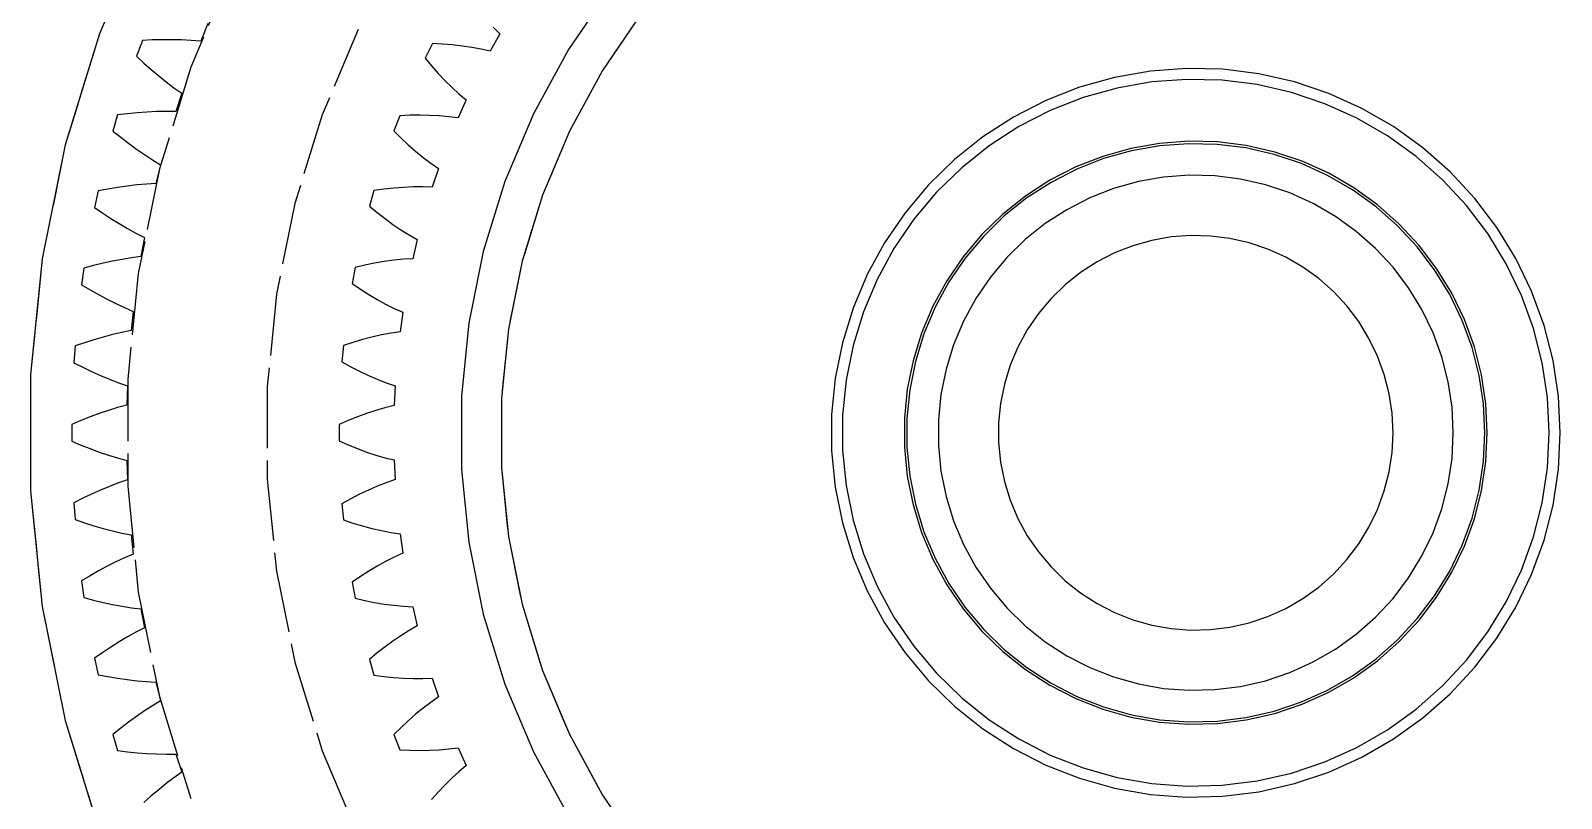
# Model space of a CAD drawing. Header units: millimetres. Extents: x -32 to 143, y -20 to 136.
# Drawn here: x -23.97 to 7.52, y 102.97 to 118.77 of the extents above; entities that cross this region are included whole.
import ezdxf

# ---------------------------------------------------------------- set-up
doc = ezdxf.new("R2010")
doc.units = ezdxf.units.MM
doc.linetypes.add('DASHED', pattern=[1.524, 1.27, -0.254])
doc.layers.add('HIDDEN', color=8, linetype='DASHED')
doc.layers.add('VISIBLE', color=7, linetype='CONTINUOUS')

msp = doc.modelspace()

# ---------------------------------------------------------------- linework, layer by layer
at = {"layer": 'HIDDEN'}
for points in [[(8.76818, 132.83351), (6.50017, 133.59552), (4.16756, 134.12793), (1.79352, 134.42543), (-0.59834, 134.48508), (-2.98425, 134.30628), (-5.3405, 133.89081), (-7.64368, 133.2428), (-9.87089, 132.36868), (-12, 131.27715), (-14.00985, 129.97905), (-15.88046, 128.48729), (-17.59324, 126.81669), (-19.13118, 124.98385), (-20.47898, 123.00699), (-21.62325, 120.90575), (-22.55262, 118.70102), (-23.25785, 116.41472), (-23.73194, 114.06955), (-23.97017, 111.68884), (-23.97017, 109.29624), (-23.73194, 106.91553), (-23.25785, 104.57036), (-22.55262, 102.28406)], [(8.76818, 132.83351), (6.50017, 133.59552), (4.16756, 134.12793), (1.79352, 134.42543), (-0.59834, 134.48508), (-2.98425, 134.30628), (-5.3405, 133.89081), (-7.64368, 133.2428), (-9.87089, 132.36868), (-12, 131.27715), (-14.00985, 129.97905), (-15.88046, 128.48729), (-17.59324, 126.81669), (-19.13118, 124.98385), (-20.47898, 123.00699), (-21.62325, 120.90575), (-22.55262, 118.70102), (-23.25785, 116.41472), (-23.73194, 114.06955), (-23.97017, 111.68884), (-23.97017, 109.29624), (-23.73194, 106.91553), (-23.25785, 104.57036), (-22.55262, 102.28406)], [(8.76818, 132.83351), (6.50017, 133.59552), (4.16756, 134.12793), (1.79352, 134.42543), (-0.59834, 134.48508), (-2.98425, 134.30628), (-5.3405, 133.89081), (-7.64368, 133.2428), (-9.87089, 132.36868), (-12, 131.27715), (-14.00985, 129.97905), (-15.88046, 128.48729), (-17.59324, 126.81669), (-19.13118, 124.98385), (-20.47898, 123.00699), (-21.62325, 120.90575), (-22.55262, 118.70102), (-23.25785, 116.41472), (-23.73194, 114.06955), (-23.97017, 111.68884), (-23.97017, 109.29624), (-23.73194, 106.91553), (-23.25785, 104.57036), (-22.55262, 102.28406)], [(8.0375, 130.97176), (5.95849, 131.67027), (3.82026, 132.15831), (1.64406, 132.43102), (-0.54848, 132.4857), (-2.73556, 132.3218), (-4.89546, 131.94095), (-7.00671, 131.34694), (-9.04832, 130.54567), (-11, 129.5451), (-12.84236, 128.35518), (-14.55709, 126.98773), (-16.12714, 125.45634), (-17.53692, 123.77624), (-18.7724, 121.96411), (-19.82132, 120.03798), (-20.67324, 118.01698), (-21.3197, 115.9212), (-21.75428, 113.77147), (-21.97265, 111.58915), (-21.97265, 109.39593), (-21.75428, 107.21361), (-21.3197, 105.06388), (-20.67324, 102.9681)], [(8.0375, 130.97176), (5.95849, 131.67027), (3.82026, 132.15831), (1.64406, 132.43102), (-0.54848, 132.4857), (-2.73556, 132.3218), (-4.89546, 131.94095), (-7.00671, 131.34694), (-9.04832, 130.54567), (-11, 129.5451), (-12.84236, 128.35518), (-14.55709, 126.98773), (-16.12714, 125.45634), (-17.53692, 123.77624), (-18.7724, 121.96411), (-19.82132, 120.03798), (-20.67324, 118.01698), (-21.3197, 115.9212), (-21.75428, 113.77147), (-21.97265, 111.58915), (-21.97265, 109.39593), (-21.75428, 107.21361), (-21.3197, 105.06388), (-20.67324, 102.9681)], [(-11.39899, 119.12694), (-12.20206, 117.94906), (-12.88385, 116.69708), (-13.4376, 115.38343), (-13.85781, 114.02117), (-14.14028, 112.62384), (-14.28222, 111.20534), (-14.28222, 109.77974), (-14.14028, 108.36124), (-13.85781, 106.96391), (-13.4376, 105.60165), (-12.88385, 104.288), (-12.20206, 103.03602), (-11.39899, 101.85814)], [(-20.3231, 118.91701), (-20.47134, 118.5501)], [(-20.3231, 118.91701), (-20.47134, 118.5501)], [(-17.23103, 118.79057), (-17.97162, 117.03368), (-18.5336, 115.21178), (-18.91139, 113.34297), (-19.10123, 111.44584), (-19.10123, 109.53924), (-18.91139, 107.64211), (-18.5336, 105.77331), (-17.97162, 103.95141), (-17.23103, 102.19451)], [(-17.23103, 118.79057), (-17.97162, 117.03368), (-18.5336, 115.21178), (-18.91139, 113.34297), (-19.10123, 111.44584), (-19.10123, 109.53924), (-18.91139, 107.64211), (-18.5336, 105.77331), (-17.97162, 103.95141), (-17.23103, 102.19451)], [(-14.45149, 118.83682), (-14.31522, 118.69769)], [(-14.45149, 118.83682), (-14.31522, 118.69769)], [(-21.67059, 118.56416), (-21.78897, 118.23891)], [(-21.67059, 118.56416), (-21.78897, 118.23891)], [(-21.4666, 118.57424), (-21.67059, 118.56416)], [(-21.4666, 118.57424), (-21.67059, 118.56416)], [(-21.2641, 118.57961), (-21.4666, 118.57424)], [(-21.2641, 118.57961), (-21.4666, 118.57424)], [(-21.06318, 118.5801), (-21.2641, 118.57961)], [(-21.06318, 118.5801), (-21.2641, 118.57961)], [(-20.86399, 118.57553), (-21.06318, 118.5801)], [(-20.86399, 118.57553), (-21.06318, 118.5801)], [(-20.66665, 118.56564), (-20.86399, 118.57553)], [(-20.66665, 118.56564), (-20.86399, 118.57553)], [(-20.47134, 118.5501), (-20.66665, 118.56564)], [(-20.47134, 118.5501), (-20.66665, 118.56564)], [(-15.70166, 118.4987), (-15.85142, 118.19794)], [(-15.70166, 118.4987), (-15.85142, 118.19794)], [(-15.49615, 118.48853), (-15.70166, 118.4987)], [(-15.49615, 118.48853), (-15.70166, 118.4987)], [(-15.29322, 118.47252), (-15.49615, 118.48853)], [(-15.29322, 118.47252), (-15.49615, 118.48853)], [(-15.09307, 118.45044), (-15.29322, 118.47252)], [(-15.09307, 118.45044), (-15.29322, 118.47252)], [(-14.89596, 118.42198), (-15.09307, 118.45044)], [(-14.89596, 118.42198), (-15.09307, 118.45044)], [(-14.70218, 118.38675), (-14.89596, 118.42198)], [(-14.70218, 118.38675), (-14.89596, 118.42198)], [(-14.31522, 118.69769), (-14.51215, 118.34413)], [(-14.31522, 118.69769), (-14.51215, 118.34413)], [(-21.78897, 118.23891), (-21.63919, 118.10007)], [(-21.78897, 118.23891), (-21.63919, 118.10007)], [(-15.85142, 118.19794), (-15.71945, 118.04007)], [(-15.85142, 118.19794), (-15.71945, 118.04007)], [(-14.51215, 118.34413), (-14.70218, 118.38675)], [(-14.51215, 118.34413), (-14.70218, 118.38675)], [(-21.63919, 118.10007), (-21.48751, 117.96579)], [(-21.63919, 118.10007), (-21.48751, 117.96579)], [(-21.48751, 117.96579), (-21.33392, 117.83626)], [(-21.48751, 117.96579), (-21.33392, 117.83626)], [(-21.33392, 117.83626), (-21.17839, 117.71172)], [(-21.33392, 117.83626), (-21.17839, 117.71172)], [(-15.71945, 118.04007), (-15.58438, 117.88778)], [(-15.71945, 118.04007), (-15.58438, 117.88778)], [(-15.58438, 117.88778), (-15.44615, 117.74137)], [(-15.58438, 117.88778), (-15.44615, 117.74137)], [(7.5, 110.49254), (7.46273, 111.2393), (7.35129, 111.97864), (7.1668, 112.7032), (6.91107, 113.4058), (6.58666, 114.07945), (6.19679, 114.71744), (5.74533, 115.31345), (5.23678, 115.86154), (4.67617, 116.35628), (4.0691, 116.79273), (3.42158, 117.16658), (2.74006, 117.47409), (2.0313, 117.71222), (1.30236, 117.8786), (0.56048, 117.97157), (-0.18698, 117.99021), (-0.93258, 117.93433), (-1.66891, 117.8045), (-2.38865, 117.602), (-3.08465, 117.32883), (-3.75, 116.98773), (-4.37808, 116.58208), (-4.96264, 116.1159), (-5.49789, 115.59384), (-5.97849, 115.02107), (-6.39968, 114.4033), (-6.75727, 113.74667), (-7.04769, 113.05769), (-7.26808, 112.34322), (-7.41623, 111.61036), (-7.49068, 110.86638), (-7.49068, 110.1187), (-7.41623, 109.37472), (-7.26808, 108.64186), (-7.04769, 107.92739), (-6.75727, 107.23841), (-6.39968, 106.58178), (-5.97849, 105.96401), (-5.49789, 105.39124), (-4.96264, 104.86918), (-4.37808, 104.40301), (-3.75, 103.99735), (-3.08465, 103.65625), (-2.38865, 103.38309), (-1.66891, 103.18058), (-0.93258, 103.05075), (-0.18698, 102.99487), (0.56048, 103.01351), (1.30236, 103.10648), (2.0313, 103.27286), (2.74006, 103.51099), (3.42158, 103.8185), (4.0691, 104.19235), (4.67617, 104.6288), (5.23678, 105.12354), (5.74533, 105.67163), (6.19679, 106.26764), (6.58666, 106.90564), (6.91107, 107.57928), (7.1668, 108.28188), (7.35129, 109.00644), (7.46273, 109.74578), (7.5, 110.49254)], [(7.5, 110.49254), (7.46273, 111.2393), (7.35129, 111.97864), (7.1668, 112.7032), (6.91107, 113.4058), (6.58666, 114.07945), (6.19679, 114.71744), (5.74533, 115.31345), (5.23678, 115.86154), (4.67617, 116.35628), (4.0691, 116.79273), (3.42158, 117.16658), (2.74006, 117.47409), (2.0313, 117.71222), (1.30236, 117.8786), (0.56048, 117.97157), (-0.18698, 117.99021), (-0.93258, 117.93433), (-1.66891, 117.8045), (-2.38865, 117.602), (-3.08465, 117.32883), (-3.75, 116.98773), (-4.37808, 116.58208), (-4.96264, 116.1159), (-5.49789, 115.59384), (-5.97849, 115.02107), (-6.39968, 114.4033), (-6.75727, 113.74667), (-7.04769, 113.05769), (-7.26808, 112.34322), (-7.41623, 111.61036), (-7.49068, 110.86638), (-7.49068, 110.1187), (-7.41623, 109.37472), (-7.26808, 108.64186), (-7.04769, 107.92739), (-6.75727, 107.23841), (-6.39968, 106.58178), (-5.97849, 105.96401), (-5.49789, 105.39124), (-4.96264, 104.86918), (-4.37808, 104.40301), (-3.75, 103.99735), (-3.08465, 103.65625), (-2.38865, 103.38309), (-1.66891, 103.18058), (-0.93258, 103.05075), (-0.18698, 102.99487), (0.56048, 103.01351), (1.30236, 103.10648), (2.0313, 103.27286), (2.74006, 103.51099), (3.42158, 103.8185), (4.0691, 104.19235), (4.67617, 104.6288), (5.23678, 105.12354), (5.74533, 105.67163), (6.19679, 106.26764), (6.58666, 106.90564), (6.91107, 107.57928), (7.1668, 108.28188), (7.35129, 109.00644), (7.46273, 109.74578), (7.5, 110.49254)], [(-21.17839, 117.71172), (-21.02086, 117.59246)], [(-21.17839, 117.71172), (-21.02086, 117.59246)], [(-21.02086, 117.59246), (-20.86125, 117.47882)], [(-21.02086, 117.59246), (-20.86125, 117.47882)], [(-20.86125, 117.47882), (-20.98354, 117.10246)], [(-20.86125, 117.47882), (-20.98354, 117.10246)], [(-15.44615, 117.74137), (-15.30465, 117.60121)], [(-15.44615, 117.74137), (-15.30465, 117.60121)], [(-15.30465, 117.60121), (-15.15976, 117.46781)], [(-15.30465, 117.60121), (-15.15976, 117.46781)], [(-15.01123, 117.34185), (-15.1747, 116.97162)], [(-15.01123, 117.34185), (-15.1747, 116.97162)], [(-15.15976, 117.46781), (-15.01123, 117.34185)], [(-15.15976, 117.46781), (-15.01123, 117.34185)], [(-22.18085, 117.03283), (-22.27626, 116.70012)], [(-22.18085, 117.03283), (-22.27626, 116.70012)], [(-21.97806, 117.05712), (-22.18085, 117.03283)], [(-21.97806, 117.05712), (-22.18085, 117.03283)], [(-21.77642, 117.0766), (-21.97806, 117.05712)], [(-21.77642, 117.0766), (-21.97806, 117.05712)], [(-21.57604, 117.09111), (-21.77642, 117.0766)], [(-21.57604, 117.09111), (-21.77642, 117.0766)], [(-21.377, 117.10044), (-21.57604, 117.09111)], [(-21.377, 117.10044), (-21.57604, 117.09111)], [(-21.17945, 117.10434), (-21.377, 117.10044)], [(-21.17945, 117.10434), (-21.377, 117.10044)], [(-20.98354, 117.10246), (-21.17945, 117.10434)], [(-20.98354, 117.10246), (-21.17945, 117.10434)], [(-16.37339, 117.01578), (-16.49476, 116.70249)], [(-16.37339, 117.01578), (-16.49476, 116.70249)], [(-16.16782, 117.02462), (-16.37339, 117.01578)], [(-16.16782, 117.02462), (-16.37339, 117.01578)], [(-15.96428, 117.0274), (-16.16782, 117.02462)], [(-15.96428, 117.0274), (-16.16782, 117.02462)], [(-15.76295, 117.02388), (-15.96428, 117.0274)], [(-15.76295, 117.02388), (-15.96428, 117.0274)], [(-15.56405, 117.01373), (-15.76295, 117.02388)], [(-15.56405, 117.01373), (-15.76295, 117.02388)], [(-15.36785, 116.99653), (-15.56405, 117.01373)], [(-15.36785, 116.99653), (-15.56405, 117.01373)], [(-15.1747, 116.97162), (-15.36785, 116.99653)], [(-15.1747, 116.97162), (-15.36785, 116.99653)], [(-22.27626, 116.70012), (-22.11715, 116.57206)], [(-22.27626, 116.70012), (-22.11715, 116.57206)], [(-22.11715, 116.57206), (-21.95648, 116.44869)], [(-22.11715, 116.57206), (-21.95648, 116.44869)], [(-16.49476, 116.70249), (-16.3488, 116.55746)], [(-16.49476, 116.70249), (-16.3488, 116.55746)], [(-16.3488, 116.55746), (-16.20025, 116.41829)], [(-16.3488, 116.55746), (-16.20025, 116.41829)], [(-21.95648, 116.44869), (-21.79422, 116.33019)], [(-21.95648, 116.44869), (-21.79422, 116.33019)], [(-21.79422, 116.33019), (-21.63038, 116.21681)], [(-21.79422, 116.33019), (-21.63038, 116.21681)], [(-21.63038, 116.21681), (-21.46491, 116.10882)], [(-21.63038, 116.21681), (-21.46491, 116.10882)], [(-16.20025, 116.41829), (-16.04909, 116.28526)], [(-16.20025, 116.41829), (-16.04909, 116.28526)], [(-16.04909, 116.28526), (-15.89527, 116.15876)], [(-16.04909, 116.28526), (-15.89527, 116.15876)], [(6, 110.49254), (5.97018, 111.08995), (5.88103, 111.68142), (5.73344, 112.26107), (5.52886, 112.82315), (5.26933, 113.36206), (4.95743, 113.87246), (4.59627, 114.34927), (4.18942, 114.78774), (3.74094, 115.18353), (3.25528, 115.5327), (2.73726, 115.83177), (2.19205, 116.07778), (1.62504, 116.26829), (1.04189, 116.40139), (0.44838, 116.47576), (-0.14958, 116.49068), (-0.74606, 116.44598), (-1.33513, 116.34211), (-1.91092, 116.1801), (-2.46772, 115.96158), (-3, 115.68869), (-3.50246, 115.36417), (-3.97012, 114.99123), (-4.39831, 114.57358), (-4.7828, 114.11537), (-5.11975, 113.62115), (-5.40581, 113.09584), (-5.63816, 112.54466), (-5.81446, 111.97308), (-5.93298, 111.38679), (-5.99254, 110.79162), (-5.99254, 110.19347), (-5.93298, 109.59829), (-5.81446, 109.012), (-5.63816, 108.44042), (-5.40581, 107.88924), (-5.11975, 107.36393), (-4.7828, 106.86971), (-4.39831, 106.4115), (-3.97012, 105.99385), (-3.50246, 105.62091), (-3, 105.29639), (-2.46772, 105.02351), (-1.91092, 104.80498), (-1.33513, 104.64297), (-0.74606, 104.53911), (-0.14958, 104.49441), (0.44838, 104.50932), (1.04189, 104.58369), (1.62504, 104.71679), (2.19205, 104.9073), (2.73726, 105.15331), (3.25528, 105.45238), (3.74094, 105.80155), (4.18942, 106.19734), (4.59627, 106.63581), (4.95743, 107.11262), (5.26933, 107.62302), (5.52886, 108.16193), (5.73344, 108.72401), (5.88103, 109.30366), (5.97018, 109.89513), (6, 110.49254)], [(6, 110.49254), (5.97018, 111.08995), (5.88103, 111.68142), (5.73344, 112.26107), (5.52886, 112.82315), (5.26933, 113.36206), (4.95743, 113.87246), (4.59627, 114.34927), (4.18942, 114.78774), (3.74094, 115.18353), (3.25528, 115.5327), (2.73726, 115.83177), (2.19205, 116.07778), (1.62504, 116.26829), (1.04189, 116.40139), (0.44838, 116.47576), (-0.14958, 116.49068), (-0.74606, 116.44598), (-1.33513, 116.34211), (-1.91092, 116.1801), (-2.46772, 115.96158), (-3, 115.68869), (-3.50246, 115.36417), (-3.97012, 114.99123), (-4.39831, 114.57358), (-4.7828, 114.11537), (-5.11975, 113.62115), (-5.40581, 113.09584), (-5.63816, 112.54466), (-5.81446, 111.97308), (-5.93298, 111.38679), (-5.99254, 110.79162), (-5.99254, 110.19347), (-5.93298, 109.59829), (-5.81446, 109.012), (-5.63816, 108.44042), (-5.40581, 107.88924), (-5.11975, 107.36393), (-4.7828, 106.86971), (-4.39831, 106.4115), (-3.97012, 105.99385), (-3.50246, 105.62091), (-3, 105.29639), (-2.46772, 105.02351), (-1.91092, 104.80498), (-1.33513, 104.64297), (-0.74606, 104.53911), (-0.14958, 104.49441), (0.44838, 104.50932), (1.04189, 104.58369), (1.62504, 104.71679), (2.19205, 104.9073), (2.73726, 105.15331), (3.25528, 105.45238), (3.74094, 105.80155), (4.18942, 106.19734), (4.59627, 106.63581), (4.95743, 107.11262), (5.26933, 107.62302), (5.52886, 108.16193), (5.73344, 108.72401), (5.88103, 109.30366), (5.97018, 109.89513), (6, 110.49254)], [(6, 110.49254), (5.97018, 111.08995), (5.88103, 111.68142), (5.73344, 112.26107), (5.52886, 112.82315), (5.26933, 113.36206), (4.95743, 113.87246), (4.59627, 114.34927), (4.18942, 114.78774), (3.74094, 115.18353), (3.25528, 115.5327), (2.73726, 115.83177), (2.19205, 116.07778), (1.62504, 116.26829), (1.04189, 116.40139), (0.44838, 116.47576), (-0.14958, 116.49068), (-0.74606, 116.44598), (-1.33513, 116.34211), (-1.91092, 116.1801), (-2.46772, 115.96158), (-3, 115.68869), (-3.50246, 115.36417), (-3.97012, 114.99123), (-4.39831, 114.57358), (-4.7828, 114.11537), (-5.11975, 113.62115), (-5.40581, 113.09584), (-5.63816, 112.54466), (-5.81446, 111.97308), (-5.93298, 111.38679), (-5.99254, 110.79162), (-5.99254, 110.19347), (-5.93298, 109.59829), (-5.81446, 109.012), (-5.63816, 108.44042), (-5.40581, 107.88924), (-5.11975, 107.36393), (-4.7828, 106.86971), (-4.39831, 106.4115), (-3.97012, 105.99385), (-3.50246, 105.62091), (-3, 105.29639), (-2.46772, 105.02351), (-1.91092, 104.80498), (-1.33513, 104.64297), (-0.74606, 104.53911), (-0.14958, 104.49441), (0.44838, 104.50932), (1.04189, 104.58369), (1.62504, 104.71679), (2.19205, 104.9073), (2.73726, 105.15331), (3.25528, 105.45238), (3.74094, 105.80155), (4.18942, 106.19734), (4.59627, 106.63581), (4.95743, 107.11262), (5.26933, 107.62302), (5.52886, 108.16193), (5.73344, 108.72401), (5.88103, 109.30366), (5.97018, 109.89513), (6, 110.49254)], [(6, 110.49254), (5.97018, 111.08995), (5.88103, 111.68142), (5.73344, 112.26107), (5.52886, 112.82315), (5.26933, 113.36206), (4.95743, 113.87246), (4.59627, 114.34927), (4.18942, 114.78774), (3.74094, 115.18353), (3.25528, 115.5327), (2.73726, 115.83177), (2.19205, 116.07778), (1.62504, 116.26829), (1.04189, 116.40139), (0.44838, 116.47576), (-0.14958, 116.49068), (-0.74606, 116.44598), (-1.33513, 116.34211), (-1.91092, 116.1801), (-2.46772, 115.96158), (-3, 115.68869), (-3.50246, 115.36417), (-3.97012, 114.99123), (-4.39831, 114.57358), (-4.7828, 114.11537), (-5.11975, 113.62115), (-5.40581, 113.09584), (-5.63816, 112.54466), (-5.81446, 111.97308), (-5.93298, 111.38679), (-5.99254, 110.79162), (-5.99254, 110.19347), (-5.93298, 109.59829), (-5.81446, 109.012), (-5.63816, 108.44042), (-5.40581, 107.88924), (-5.11975, 107.36393), (-4.7828, 106.86971), (-4.39831, 106.4115), (-3.97012, 105.99385), (-3.50246, 105.62091), (-3, 105.29639), (-2.46772, 105.02351), (-1.91092, 104.80498), (-1.33513, 104.64297), (-0.74606, 104.53911), (-0.14958, 104.49441), (0.44838, 104.50932), (1.04189, 104.58369), (1.62504, 104.71679), (2.19205, 104.9073), (2.73726, 105.15331), (3.25528, 105.45238), (3.74094, 105.80155), (4.18942, 106.19734), (4.59627, 106.63581), (4.95743, 107.11262), (5.26933, 107.62302), (5.52886, 108.16193), (5.73344, 108.72401), (5.88103, 109.30366), (5.97018, 109.89513), (6, 110.49254)], [(5.95, 110.49254), (5.92043, 111.08497), (5.83203, 111.67151), (5.68566, 112.24633), (5.48278, 112.80373), (5.22542, 113.33815), (4.91612, 113.84429), (4.55796, 114.31713), (4.15451, 114.75195), (3.70976, 115.14444), (3.22815, 115.49069), (2.71445, 115.78728), (2.17378, 116.03124), (1.6115, 116.22015), (1.03321, 116.35215), (0.44464, 116.4259), (-0.14834, 116.44069), (-0.73985, 116.39636), (-1.324, 116.29336), (-1.895, 116.13271), (-2.44716, 115.916), (-2.975, 115.64539), (-3.47327, 115.32357), (-3.93703, 114.95374), (-4.36166, 114.53957), (-4.74294, 114.08518), (-5.07708, 113.59508), (-5.36076, 113.07415), (-5.59117, 112.52756), (-5.76601, 111.96075), (-5.88354, 111.37934), (-5.9426, 110.78912), (-5.9426, 110.19596), (-5.88354, 109.60574), (-5.76601, 109.02433), (-5.59117, 108.45752), (-5.36076, 107.91093), (-5.07708, 107.39), (-4.74294, 106.8999), (-4.36166, 106.44551), (-3.93703, 106.03134), (-3.47327, 105.66151), (-2.975, 105.33969), (-2.44716, 105.06908), (-1.895, 104.85237), (-1.324, 104.69172), (-0.73985, 104.58872), (-0.14834, 104.54439), (0.44464, 104.55918), (1.03321, 104.63293), (1.6115, 104.76493), (2.17378, 104.95384), (2.71445, 105.1978), (3.22815, 105.49439), (3.70976, 105.84064), (4.15451, 106.23313), (4.55796, 106.66795), (4.91612, 107.14079), (5.22542, 107.64693), (5.48278, 108.18135), (5.68566, 108.73875), (5.83203, 109.31357), (5.92043, 109.90011), (5.95, 110.49254)], [(-21.46491, 116.10882), (-21.29777, 116.00659)], [(-21.46491, 116.10882), (-21.29777, 116.00659)], [(-21.29777, 116.00659), (-21.39351, 115.62262)], [(-21.29777, 116.00659), (-21.39351, 115.62262)], [(-15.89527, 116.15876), (-15.73869, 116.03929)], [(-15.89527, 116.15876), (-15.73869, 116.03929)], [(-15.73869, 116.03929), (-15.57917, 115.92757)], [(-15.73869, 116.03929), (-15.57917, 115.92757)], [(-15.57917, 115.92757), (-15.70778, 115.54384)], [(-15.57917, 115.92757), (-15.70778, 115.54384)], [(-21.78587, 115.59316), (-21.98377, 115.56997)], [(-21.78587, 115.59316), (-21.98377, 115.56997)], [(-21.58908, 115.61083), (-21.78587, 115.59316)], [(-21.58908, 115.61083), (-21.78587, 115.59316)], [(-21.39351, 115.62262), (-21.58908, 115.61083)], [(-21.39351, 115.62262), (-21.58908, 115.61083)], [(5.3, 110.49254), (5.27366, 111.02025), (5.19491, 111.54271), (5.06454, 112.05474), (4.88382, 112.55124), (4.65457, 113.02729), (4.37907, 113.47814), (4.06004, 113.89931), (3.70066, 114.28663), (3.3045, 114.63625), (2.8755, 114.94468), (2.41792, 115.20886), (1.93631, 115.42617), (1.43545, 115.59445), (0.92034, 115.71202), (0.39607, 115.77772), (-0.13213, 115.79089), (-0.65902, 115.75141), (-1.17936, 115.65966), (-1.68798, 115.51656), (-2.17982, 115.32352), (-2.65, 115.08248), (-3.09384, 114.79581), (-3.50693, 114.46638), (-3.88517, 114.09746), (-4.2248, 113.6927), (-4.52244, 113.25615), (-4.77513, 112.79212), (-4.98037, 112.30525), (-5.13611, 111.80035), (-5.2408, 111.28246), (-5.29341, 110.75672), (-5.29341, 110.22836), (-5.2408, 109.70262), (-5.13611, 109.18473), (-4.98037, 108.67983), (-4.77513, 108.19296), (-4.52244, 107.72893), (-4.2248, 107.29238), (-3.88517, 106.88762), (-3.50693, 106.5187), (-3.09384, 106.18927), (-2.65, 105.90261), (-2.17982, 105.66156), (-1.68798, 105.46853), (-1.17936, 105.32542), (-0.65902, 105.23367), (-0.13213, 105.19419), (0.39607, 105.20736), (0.92034, 105.27306), (1.43545, 105.39063), (1.93631, 105.55891), (2.41792, 105.77622), (2.8755, 106.0404), (3.3045, 106.34883), (3.70066, 106.69845), (4.06004, 107.08577), (4.37907, 107.50694), (4.65457, 107.95779), (4.88382, 108.43384), (5.06454, 108.93034), (5.19491, 109.44237), (5.27366, 109.96483), (5.3, 110.49254)], [(5.3, 110.49254), (5.27366, 111.02025), (5.19491, 111.54271), (5.06454, 112.05474), (4.88382, 112.55124), (4.65457, 113.02729), (4.37907, 113.47814), (4.06004, 113.89931), (3.70066, 114.28663), (3.3045, 114.63625), (2.8755, 114.94468), (2.41792, 115.20886), (1.93631, 115.42617), (1.43545, 115.59445), (0.92034, 115.71202), (0.39607, 115.77772), (-0.13213, 115.79089), (-0.65902, 115.75141), (-1.17936, 115.65966), (-1.68798, 115.51656), (-2.17982, 115.32352), (-2.65, 115.08248), (-3.09384, 114.79581), (-3.50693, 114.46638), (-3.88517, 114.09746), (-4.2248, 113.6927), (-4.52244, 113.25615), (-4.77513, 112.79212), (-4.98037, 112.30525), (-5.13611, 111.80035), (-5.2408, 111.28246), (-5.29341, 110.75672), (-5.29341, 110.22836), (-5.2408, 109.70262), (-5.13611, 109.18473), (-4.98037, 108.67983), (-4.77513, 108.19296), (-4.52244, 107.72893), (-4.2248, 107.29238), (-3.88517, 106.88762), (-3.50693, 106.5187), (-3.09384, 106.18927), (-2.65, 105.90261), (-2.17982, 105.66156), (-1.68798, 105.46853), (-1.17936, 105.32542), (-0.65902, 105.23367), (-0.13213, 105.19419), (0.39607, 105.20736), (0.92034, 105.27306), (1.43545, 105.39063), (1.93631, 105.55891), (2.41792, 105.77622), (2.8755, 106.0404), (3.3045, 106.34883), (3.70066, 106.69845), (4.06004, 107.08577), (4.37907, 107.50694), (4.65457, 107.95779), (4.88382, 108.43384), (5.06454, 108.93034), (5.19491, 109.44237), (5.27366, 109.96483), (5.3, 110.49254)], [(-22.58305, 115.46964), (-22.65501, 115.13109)], [(-22.58305, 115.46964), (-22.65501, 115.13109)], [(-22.38245, 115.50801), (-22.58305, 115.46964)], [(-22.38245, 115.50801), (-22.58305, 115.46964)], [(-22.18266, 115.54152), (-22.38245, 115.50801)], [(-22.18266, 115.54152), (-22.38245, 115.50801)], [(-21.98377, 115.56997), (-22.18266, 115.54152)], [(-21.98377, 115.56997), (-22.18266, 115.54152)], [(-16.90543, 115.47721), (-16.99738, 115.15405)], [(-16.90543, 115.47721), (-16.99738, 115.15405)], [(-16.70155, 115.50498), (-16.90543, 115.47721)], [(-16.70155, 115.50498), (-16.90543, 115.47721)], [(-16.49914, 115.52652), (-16.70155, 115.50498)], [(-16.49914, 115.52652), (-16.70155, 115.50498)], [(-16.29834, 115.54159), (-16.49914, 115.52652)], [(-16.29834, 115.54159), (-16.49914, 115.52652)], [(-16.09936, 115.54984), (-16.29834, 115.54159)], [(-16.09936, 115.54984), (-16.29834, 115.54159)], [(-15.90241, 115.55081), (-16.09936, 115.54984)], [(-15.90241, 115.55081), (-16.09936, 115.54984)], [(-15.70778, 115.54384), (-15.90241, 115.55081)], [(-15.70778, 115.54384), (-15.90241, 115.55081)], [(-22.65501, 115.13109), (-22.48736, 115.01444)], [(-22.65501, 115.13109), (-22.48736, 115.01444)], [(-22.48736, 115.01444), (-22.31847, 114.90257)], [(-22.48736, 115.01444), (-22.31847, 114.90257)], [(-16.99738, 115.15405), (-16.83865, 115.02312)], [(-16.99738, 115.15405), (-16.83865, 115.02312)], [(-16.83865, 115.02312), (-16.6779, 114.89824)], [(-16.83865, 115.02312), (-16.6779, 114.89824)], [(-22.31847, 114.90257), (-22.14835, 114.79568)], [(-22.31847, 114.90257), (-22.14835, 114.79568)], [(-22.14835, 114.79568), (-21.977, 114.694)], [(-22.14835, 114.79568), (-21.977, 114.694)], [(-21.977, 114.694), (-21.8044, 114.59782)], [(-21.977, 114.694), (-21.8044, 114.59782)], [(-16.6779, 114.89824), (-16.51511, 114.77972)], [(-16.6779, 114.89824), (-16.51511, 114.77972)], [(-16.51511, 114.77972), (-16.35028, 114.66795)], [(-16.51511, 114.77972), (-16.35028, 114.66795)], [(-16.35028, 114.66795), (-16.18334, 114.56345)], [(-16.35028, 114.66795), (-16.18334, 114.56345)], [(-21.8044, 114.59782), (-21.63054, 114.5075)], [(-21.8044, 114.59782), (-21.63054, 114.5075)], [(-21.63054, 114.5075), (-21.69925, 114.11779)], [(-21.63054, 114.5075), (-21.69925, 114.11779)], [(-16.18334, 114.56345), (-16.01419, 114.46692)], [(-16.18334, 114.56345), (-16.01419, 114.46692)], [(-16.01419, 114.46692), (-16.10685, 114.07296)], [(-16.01419, 114.46692), (-16.10685, 114.07296)], [(4.06, 110.49254), (4.03982, 110.89679), (3.9795, 111.29701), (3.87963, 111.68925), (3.74119, 112.06959), (3.56558, 112.43425), (3.35453, 112.77962), (3.11014, 113.10226), (2.83484, 113.39896), (2.53137, 113.66678), (2.20274, 113.90305), (1.85222, 114.10542), (1.48328, 114.27189), (1.09961, 114.40079), (0.70501, 114.49086), (0.3034, 114.54119), (-0.10122, 114.55128), (-0.50484, 114.52103), (-0.90343, 114.45075), (-1.29306, 114.34113), (-1.66983, 114.19325), (-2.03, 114.0086), (-2.37, 113.78901), (-2.68644, 113.53665), (-2.97619, 113.25404), (-3.23636, 112.94399), (-3.46436, 112.60957), (-3.65793, 112.25411), (-3.81515, 111.88114), (-3.93445, 111.49438), (-4.01465, 111.09765), (-4.05495, 110.69491), (-4.05495, 110.29017), (-4.01465, 109.88743), (-3.93445, 109.49071), (-3.81515, 109.10394), (-3.65793, 108.73097), (-3.46436, 108.37551), (-3.23636, 108.04109), (-2.97619, 107.73104), (-2.68644, 107.44843), (-2.37, 107.19607), (-2.03, 106.97648), (-1.66983, 106.79183), (-1.29306, 106.64396), (-0.90343, 106.53433), (-0.50484, 106.46405), (-0.10122, 106.4338), (0.3034, 106.44389), (0.70501, 106.49422), (1.09961, 106.58429), (1.48328, 106.71319), (1.85222, 106.87966), (2.20274, 107.08204), (2.53137, 107.3183), (2.83484, 107.58612), (3.11014, 107.88282), (3.35453, 108.20546), (3.56558, 108.55083), (3.74119, 108.9155), (3.87963, 109.29583), (3.9795, 109.68807), (4.03982, 110.08829), (4.06, 110.49254)], [(-22.2844, 114.02409), (-22.48082, 113.98183)], [(-22.2844, 114.02409), (-22.48082, 113.98183)], [(-22.08861, 114.06103), (-22.2844, 114.02409)], [(-22.08861, 114.06103), (-22.2844, 114.02409)], [(-21.89352, 114.09238), (-22.08861, 114.06103)], [(-21.89352, 114.09238), (-22.08861, 114.06103)], [(-21.69925, 114.11779), (-21.89352, 114.09238)], [(-21.69925, 114.11779), (-21.89352, 114.09238)], [(-16.69468, 114.01623), (-16.89323, 113.9827)], [(-16.69468, 114.01623), (-16.89323, 113.9827)], [(-16.49731, 114.04281), (-16.69468, 114.01623)], [(-16.49731, 114.04281), (-16.69468, 114.01623)], [(-16.30129, 114.06195), (-16.49731, 114.04281)], [(-16.30129, 114.06195), (-16.49731, 114.04281)], [(-16.10685, 114.07296), (-16.30129, 114.06195)], [(-16.10685, 114.07296), (-16.30129, 114.06195)], [(-22.87522, 113.8822), (-22.92339, 113.53946)], [(-22.87522, 113.8822), (-22.92339, 113.53946)], [(-22.67779, 113.93448), (-22.87522, 113.8822)], [(-22.67779, 113.93448), (-22.87522, 113.8822)], [(-22.48082, 113.98183), (-22.67779, 113.93448)], [(-22.48082, 113.98183), (-22.67779, 113.93448)], [(-17.29325, 113.89611), (-17.35498, 113.56585)], [(-17.29325, 113.89611), (-17.35498, 113.56585)], [(-17.0928, 113.94257), (-17.29325, 113.89611)], [(-17.0928, 113.94257), (-17.29325, 113.89611)], [(-16.89323, 113.9827), (-17.0928, 113.94257)], [(-16.89323, 113.9827), (-17.0928, 113.94257)], [(-22.92339, 113.53946), (-22.74801, 113.43478)], [(-22.92339, 113.53946), (-22.74801, 113.43478)], [(-22.74801, 113.43478), (-22.57173, 113.33497)], [(-22.74801, 113.43478), (-22.57173, 113.33497)], [(-17.35498, 113.56585), (-17.18485, 113.45011)], [(-17.35498, 113.56585), (-17.18485, 113.45011)], [(-17.18485, 113.45011), (-17.01326, 113.3406)], [(-17.18485, 113.45011), (-17.01326, 113.3406)], [(-22.57173, 113.33497), (-22.39457, 113.24021)], [(-22.57173, 113.33497), (-22.39457, 113.24021)], [(-22.39457, 113.24021), (-22.21654, 113.15073)], [(-22.39457, 113.24021), (-22.21654, 113.15073)], [(-22.21654, 113.15073), (-22.03765, 113.06682)], [(-22.21654, 113.15073), (-22.03765, 113.06682)], [(-22.03765, 113.06682), (-21.85791, 112.98885)], [(-22.03765, 113.06682), (-21.85791, 112.98885)], [(-17.01326, 113.3406), (-16.84023, 113.23761)], [(-17.01326, 113.3406), (-16.84023, 113.23761)], [(-16.84023, 113.23761), (-16.66579, 113.14153)], [(-16.84023, 113.23761), (-16.66579, 113.14153)], [(-16.66579, 113.14153), (-16.48992, 113.05287)], [(-16.66579, 113.14153), (-16.48992, 113.05287)], [(-21.85791, 112.98885), (-21.89928, 112.59529)], [(-21.85791, 112.98885), (-21.89928, 112.59529)], [(-16.48992, 113.05287), (-16.31259, 112.97236)], [(-16.48992, 113.05287), (-16.31259, 112.97236)], [(-16.31259, 112.97236), (-16.3685, 112.57153)], [(-16.31259, 112.97236), (-16.3685, 112.57153)], [(-22.47647, 112.46101), (-22.66946, 112.40515)], [(-22.47647, 112.46101), (-22.66946, 112.40515)], [(-22.28372, 112.51151), (-22.47647, 112.46101)], [(-22.28372, 112.51151), (-22.47647, 112.46101)], [(-22.0913, 112.5564), (-22.28372, 112.51151)], [(-22.0913, 112.5564), (-22.28372, 112.51151)], [(-21.89928, 112.59529), (-22.0913, 112.5564)], [(-21.89928, 112.59529), (-22.0913, 112.5564)], [(-16.94859, 112.46081), (-17.1432, 112.4091)], [(-16.94859, 112.46081), (-17.1432, 112.4091)], [(-16.75451, 112.50548), (-16.94859, 112.46081)], [(-16.75451, 112.50548), (-16.94859, 112.46081)], [(-16.56109, 112.54263), (-16.75451, 112.50548)], [(-16.56109, 112.54263), (-16.75451, 112.50548)], [(-16.3685, 112.57153), (-16.56109, 112.54263)], [(-16.3685, 112.57153), (-16.56109, 112.54263)], [(-23.05595, 112.27825), (-23.08009, 111.93298)], [(-23.05595, 112.27825), (-23.08009, 111.93298)], [(-22.86264, 112.34417), (-23.05595, 112.27825)], [(-22.86264, 112.34417), (-23.05595, 112.27825)], [(-22.66946, 112.40515), (-22.86264, 112.34417)], [(-22.66946, 112.40515), (-22.86264, 112.34417)], [(-17.53352, 112.28597), (-17.56452, 111.95142)], [(-17.53352, 112.28597), (-17.56452, 111.95142)], [(-17.33821, 112.35073), (-17.53352, 112.28597)], [(-17.33821, 112.35073), (-17.53352, 112.28597)], [(-17.1432, 112.4091), (-17.33821, 112.35073)], [(-17.1432, 112.4091), (-17.33821, 112.35073)], [(-23.08009, 111.93298), (-22.89784, 111.8408)], [(-23.08009, 111.93298), (-22.89784, 111.8408)], [(-22.89784, 111.8408), (-22.71503, 111.75352)], [(-22.89784, 111.8408), (-22.71503, 111.75352)], [(-17.56452, 111.95142), (-17.38444, 111.85188)], [(-17.56452, 111.95142), (-17.38444, 111.85188)], [(-17.38444, 111.85188), (-17.20347, 111.75867)], [(-17.38444, 111.85188), (-17.20347, 111.75867)], [(-22.71503, 111.75352), (-22.53168, 111.67135)], [(-22.71503, 111.75352), (-22.53168, 111.67135)], [(-22.53168, 111.67135), (-22.34785, 111.59451)], [(-22.53168, 111.67135), (-22.34785, 111.59451)], [(-22.34785, 111.59451), (-22.16354, 111.52328)], [(-22.34785, 111.59451), (-22.16354, 111.52328)], [(-22.16354, 111.52328), (-21.9788, 111.45804)], [(-22.16354, 111.52328), (-21.9788, 111.45804)], [(-17.20347, 111.75867), (-17.02168, 111.67208)], [(-17.20347, 111.75867), (-17.02168, 111.67208)], [(-17.02168, 111.67208), (-16.83911, 111.5925)], [(-17.02168, 111.67208), (-16.83911, 111.5925)], [(-16.83911, 111.5925), (-16.65581, 111.52045)], [(-16.83911, 111.5925), (-16.65581, 111.52045)], [(-16.65581, 111.52045), (-16.47181, 111.45665)], [(-16.65581, 111.52045), (-16.47181, 111.45665)], [(-21.9788, 111.45804), (-21.99261, 111.06255)], [(-21.9788, 111.45804), (-21.99261, 111.06255)], [(-16.47181, 111.45665), (-16.4905, 111.05237)], [(-16.47181, 111.45665), (-16.4905, 111.05237)], [(-22.55903, 110.88833), (-22.74766, 110.81915)], [(-22.55903, 110.88833), (-22.74766, 110.81915)], [(-22.37028, 110.95216), (-22.55903, 110.88833)], [(-22.37028, 110.95216), (-22.55903, 110.88833)], [(-22.18146, 111.01036), (-22.37028, 110.95216)], [(-22.18146, 111.01036), (-22.37028, 110.95216)], [(-21.99261, 111.06255), (-22.18146, 111.01036)], [(-21.99261, 111.06255), (-22.18146, 111.01036)], [(-17.0579, 110.88859), (-17.24691, 110.81915)], [(-17.0579, 110.88859), (-17.24691, 110.81915)], [(-16.86877, 110.95099), (-17.0579, 110.88859)], [(-16.86877, 110.95099), (-17.0579, 110.88859)], [(-16.6796, 111.00582), (-16.86877, 110.95099)], [(-16.6796, 111.00582), (-16.86877, 110.95099)], [(-16.4905, 111.05237), (-16.6796, 111.00582)], [(-16.4905, 111.05237), (-16.6796, 111.00582)], [(-22.93611, 110.74484), (-23.12435, 110.6656)], [(-22.93611, 110.74484), (-23.12435, 110.6656)], [(-23.12435, 110.6656), (-23.12435, 110.31948)], [(-23.12435, 110.6656), (-23.12435, 110.31948)], [(-22.74766, 110.81915), (-22.93611, 110.74484)], [(-22.74766, 110.81915), (-22.93611, 110.74484)], [(-17.4357, 110.74303), (-17.6242, 110.66053)], [(-17.4357, 110.74303), (-17.6242, 110.66053)], [(-17.6242, 110.66053), (-17.6242, 110.32455)], [(-17.6242, 110.66053), (-17.6242, 110.32455)], [(-17.24691, 110.81915), (-17.4357, 110.74303)], [(-17.24691, 110.81915), (-17.4357, 110.74303)], [(-23.12435, 110.31948), (-22.93611, 110.24024)], [(-23.12435, 110.31948), (-22.93611, 110.24024)], [(-22.93611, 110.24024), (-22.74766, 110.16593)], [(-22.93611, 110.24024), (-22.74766, 110.16593)], [(-17.6242, 110.32455), (-17.4357, 110.24205)], [(-17.6242, 110.32455), (-17.4357, 110.24205)], [(-17.4357, 110.24205), (-17.24691, 110.16593)], [(-17.4357, 110.24205), (-17.24691, 110.16593)], [(-22.74766, 110.16593), (-22.55903, 110.09675)], [(-22.74766, 110.16593), (-22.55903, 110.09675)], [(-22.55903, 110.09675), (-22.37028, 110.03292)], [(-22.55903, 110.09675), (-22.37028, 110.03292)], [(-22.37028, 110.03292), (-22.18146, 109.97472)], [(-22.37028, 110.03292), (-22.18146, 109.97472)], [(-22.18146, 109.97472), (-21.99261, 109.92253)], [(-22.18146, 109.97472), (-21.99261, 109.92253)], [(-21.99261, 109.92253), (-21.9788, 109.52704)], [(-21.99261, 109.92253), (-21.9788, 109.52704)], [(-17.24691, 110.16593), (-17.0579, 110.09649)], [(-17.24691, 110.16593), (-17.0579, 110.09649)], [(-17.0579, 110.09649), (-16.86877, 110.03409)], [(-17.0579, 110.09649), (-16.86877, 110.03409)], [(-16.86877, 110.03409), (-16.6796, 109.97926)], [(-16.86877, 110.03409), (-16.6796, 109.97926)], [(-16.6796, 109.97926), (-16.4905, 109.93271)], [(-16.6796, 109.97926), (-16.4905, 109.93271)], [(-16.4905, 109.93271), (-16.47181, 109.52843)], [(-16.4905, 109.93271), (-16.47181, 109.52843)], [(-22.53168, 109.31373), (-22.71503, 109.23156)], [(-22.53168, 109.31373), (-22.71503, 109.23156)], [(-22.34785, 109.39057), (-22.53168, 109.31373)], [(-22.34785, 109.39057), (-22.53168, 109.31373)], [(-22.16354, 109.4618), (-22.34785, 109.39057)], [(-22.16354, 109.4618), (-22.34785, 109.39057)], [(-21.9788, 109.52704), (-22.16354, 109.4618)], [(-21.9788, 109.52704), (-22.16354, 109.4618)], [(-17.02168, 109.313), (-17.20347, 109.22641)], [(-17.02168, 109.313), (-17.20347, 109.22641)], [(-16.83911, 109.39258), (-17.02168, 109.313)], [(-16.83911, 109.39258), (-17.02168, 109.313)], [(-16.65581, 109.46463), (-16.83911, 109.39258)], [(-16.65581, 109.46463), (-16.83911, 109.39258)], [(-16.47181, 109.52843), (-16.65581, 109.46463)], [(-16.47181, 109.52843), (-16.65581, 109.46463)], [(-22.89784, 109.14429), (-23.08009, 109.0521)], [(-22.89784, 109.14429), (-23.08009, 109.0521)], [(-23.08009, 109.0521), (-23.05595, 108.70683)], [(-23.08009, 109.0521), (-23.05595, 108.70683)], [(-22.71503, 109.23156), (-22.89784, 109.14429)], [(-22.71503, 109.23156), (-22.89784, 109.14429)], [(-17.38444, 109.1332), (-17.56452, 109.03366)], [(-17.38444, 109.1332), (-17.56452, 109.03366)], [(-17.56452, 109.03366), (-17.53352, 108.69911)], [(-17.56452, 109.03366), (-17.53352, 108.69911)], [(-17.20347, 109.22641), (-17.38444, 109.1332)], [(-17.20347, 109.22641), (-17.38444, 109.1332)], [(-23.05595, 108.70683), (-22.86264, 108.64091)], [(-23.05595, 108.70683), (-22.86264, 108.64091)], [(-17.53352, 108.69911), (-17.33821, 108.63435)], [(-17.53352, 108.69911), (-17.33821, 108.63435)], [(-22.86264, 108.64091), (-22.66946, 108.57993)], [(-22.86264, 108.64091), (-22.66946, 108.57993)], [(-22.66946, 108.57993), (-22.47647, 108.52408)], [(-22.66946, 108.57993), (-22.47647, 108.52408)], [(-22.47647, 108.52408), (-22.28372, 108.47357)], [(-22.47647, 108.52408), (-22.28372, 108.47357)], [(-22.28372, 108.47357), (-22.0913, 108.42868)], [(-22.28372, 108.47357), (-22.0913, 108.42868)], [(-22.0913, 108.42868), (-21.89928, 108.38979)], [(-22.0913, 108.42868), (-21.89928, 108.38979)], [(-21.89928, 108.38979), (-21.85791, 107.99623)], [(-21.89928, 108.38979), (-21.85791, 107.99623)], [(-17.33821, 108.63435), (-17.1432, 108.57598)], [(-17.33821, 108.63435), (-17.1432, 108.57598)], [(-17.1432, 108.57598), (-16.94859, 108.52427)], [(-17.1432, 108.57598), (-16.94859, 108.52427)], [(-16.94859, 108.52427), (-16.75451, 108.4796)], [(-16.94859, 108.52427), (-16.75451, 108.4796)], [(-16.75451, 108.4796), (-16.56109, 108.44245)], [(-16.75451, 108.4796), (-16.56109, 108.44245)], [(-16.56109, 108.44245), (-16.3685, 108.41355)], [(-16.56109, 108.44245), (-16.3685, 108.41355)], [(-16.3685, 108.41355), (-16.31259, 108.01272)], [(-16.3685, 108.41355), (-16.31259, 108.01272)], [(-22.39457, 107.74487), (-22.57173, 107.65011)], [(-22.39457, 107.74487), (-22.57173, 107.65011)], [(-22.21654, 107.83435), (-22.39457, 107.74487)], [(-22.21654, 107.83435), (-22.39457, 107.74487)], [(-22.03765, 107.91826), (-22.21654, 107.83435)], [(-22.03765, 107.91826), (-22.21654, 107.83435)], [(-21.85791, 107.99623), (-22.03765, 107.91826)], [(-21.85791, 107.99623), (-22.03765, 107.91826)], [(-16.84023, 107.74747), (-17.01326, 107.64448)], [(-16.84023, 107.74747), (-17.01326, 107.64448)], [(-16.66579, 107.84355), (-16.84023, 107.74747)], [(-16.66579, 107.84355), (-16.84023, 107.74747)], [(-16.48992, 107.93221), (-16.66579, 107.84355)], [(-16.48992, 107.93221), (-16.66579, 107.84355)], [(-16.31259, 108.01272), (-16.48992, 107.93221)], [(-16.31259, 108.01272), (-16.48992, 107.93221)], [(-22.74801, 107.5503), (-22.92339, 107.44563)], [(-22.74801, 107.5503), (-22.92339, 107.44563)], [(-22.92339, 107.44563), (-22.87522, 107.10288)], [(-22.92339, 107.44563), (-22.87522, 107.10288)], [(-22.57173, 107.65011), (-22.74801, 107.5503)], [(-22.57173, 107.65011), (-22.74801, 107.5503)], [(-17.18485, 107.53497), (-17.35498, 107.41923)], [(-17.18485, 107.53497), (-17.35498, 107.41923)], [(-17.35498, 107.41923), (-17.29325, 107.08897)], [(-17.35498, 107.41923), (-17.29325, 107.08897)], [(-17.01326, 107.64448), (-17.18485, 107.53497)], [(-17.01326, 107.64448), (-17.18485, 107.53497)], [(-22.87522, 107.10288), (-22.67779, 107.0506)], [(-22.87522, 107.10288), (-22.67779, 107.0506)], [(-17.29325, 107.08897), (-17.0928, 107.04251)], [(-17.29325, 107.08897), (-17.0928, 107.04251)], [(-22.67779, 107.0506), (-22.48082, 107.00325)], [(-22.67779, 107.0506), (-22.48082, 107.00325)], [(-22.48082, 107.00325), (-22.2844, 106.96099)], [(-22.48082, 107.00325), (-22.2844, 106.96099)], [(-22.2844, 106.96099), (-22.08861, 106.92405)], [(-22.2844, 106.96099), (-22.08861, 106.92405)], [(-22.08861, 106.92405), (-21.89352, 106.8927)], [(-22.08861, 106.92405), (-21.89352, 106.8927)], [(-21.89352, 106.8927), (-21.69925, 106.86729)], [(-21.89352, 106.8927), (-21.69925, 106.86729)], [(-21.69925, 106.86729), (-21.63054, 106.47758)], [(-21.69925, 106.86729), (-21.63054, 106.47758)], [(-17.0928, 107.04251), (-16.89323, 107.00238)], [(-17.0928, 107.04251), (-16.89323, 107.00238)], [(-16.89323, 107.00238), (-16.69468, 106.96885)], [(-16.89323, 107.00238), (-16.69468, 106.96885)], [(-16.69468, 106.96885), (-16.49731, 106.94227)], [(-16.69468, 106.96885), (-16.49731, 106.94227)], [(-16.49731, 106.94227), (-16.30129, 106.92313)], [(-16.49731, 106.94227), (-16.30129, 106.92313)], [(-16.30129, 106.92313), (-16.10685, 106.91212)], [(-16.30129, 106.92313), (-16.10685, 106.91212)], [(-16.10685, 106.91212), (-16.01419, 106.51816)], [(-16.10685, 106.91212), (-16.01419, 106.51816)], [(-21.63054, 106.47758), (-21.8044, 106.38726)], [(-21.63054, 106.47758), (-21.8044, 106.38726)], [(-16.01419, 106.51816), (-16.18334, 106.42163)], [(-16.01419, 106.51816), (-16.18334, 106.42163)], [(-22.14835, 106.1894), (-22.31847, 106.08251)], [(-22.14835, 106.1894), (-22.31847, 106.08251)], [(-21.977, 106.29108), (-22.14835, 106.1894)], [(-21.977, 106.29108), (-22.14835, 106.1894)], [(-21.8044, 106.38726), (-21.977, 106.29108)], [(-21.8044, 106.38726), (-21.977, 106.29108)], [(-16.51511, 106.20536), (-16.6779, 106.08684)], [(-16.51511, 106.20536), (-16.6779, 106.08684)], [(-16.35028, 106.31713), (-16.51511, 106.20536)], [(-16.35028, 106.31713), (-16.51511, 106.20536)], [(-16.18334, 106.42163), (-16.35028, 106.31713)], [(-16.18334, 106.42163), (-16.35028, 106.31713)], [(-22.48736, 105.97064), (-22.65501, 105.85399)], [(-22.48736, 105.97064), (-22.65501, 105.85399)], [(-22.65501, 105.85399), (-22.58305, 105.51544)], [(-22.65501, 105.85399), (-22.58305, 105.51544)], [(-22.31847, 106.08251), (-22.48736, 105.97064)], [(-22.31847, 106.08251), (-22.48736, 105.97064)], [(-16.83865, 105.96196), (-16.99738, 105.83103)], [(-16.83865, 105.96196), (-16.99738, 105.83103)], [(-16.99738, 105.83103), (-16.90543, 105.50787)], [(-16.99738, 105.83103), (-16.90543, 105.50787)], [(-16.6779, 106.08684), (-16.83865, 105.96196)], [(-16.6779, 106.08684), (-16.83865, 105.96196)], [(-22.58305, 105.51544), (-22.38245, 105.47707)], [(-22.58305, 105.51544), (-22.38245, 105.47707)], [(-16.90543, 105.50787), (-16.70155, 105.4801)], [(-16.90543, 105.50787), (-16.70155, 105.4801)], [(-22.38245, 105.47707), (-22.18266, 105.44357)], [(-22.38245, 105.47707), (-22.18266, 105.44357)], [(-22.18266, 105.44357), (-21.98377, 105.41511)], [(-22.18266, 105.44357), (-21.98377, 105.41511)], [(-21.98377, 105.41511), (-21.78587, 105.39192)], [(-21.98377, 105.41511), (-21.78587, 105.39192)], [(-21.78587, 105.39192), (-21.58908, 105.37425)], [(-21.78587, 105.39192), (-21.58908, 105.37425)], [(-21.58908, 105.37425), (-21.39351, 105.36246)], [(-21.58908, 105.37425), (-21.39351, 105.36246)], [(-21.39351, 105.36246), (-21.29777, 104.97849)], [(-21.39351, 105.36246), (-21.29777, 104.97849)], [(-16.70155, 105.4801), (-16.49914, 105.45856)], [(-16.70155, 105.4801), (-16.49914, 105.45856)], [(-16.49914, 105.45856), (-16.29834, 105.44349)], [(-16.49914, 105.45856), (-16.29834, 105.44349)], [(-16.29834, 105.44349), (-16.09936, 105.43524)], [(-16.29834, 105.44349), (-16.09936, 105.43524)], [(-16.09936, 105.43524), (-15.90241, 105.43427)], [(-16.09936, 105.43524), (-15.90241, 105.43427)], [(-15.90241, 105.43427), (-15.70778, 105.44124)], [(-15.90241, 105.43427), (-15.70778, 105.44124)], [(-15.70778, 105.44124), (-15.57917, 105.05751)], [(-15.70778, 105.44124), (-15.57917, 105.05751)], [(-21.46491, 104.87626), (-21.63038, 104.76827)], [(-21.46491, 104.87626), (-21.63038, 104.76827)], [(-21.29777, 104.97849), (-21.46491, 104.87626)], [(-21.29777, 104.97849), (-21.46491, 104.87626)], [(-15.73869, 104.94579), (-15.89527, 104.82633)], [(-15.73869, 104.94579), (-15.89527, 104.82633)], [(-15.57917, 105.05751), (-15.73869, 104.94579)], [(-15.57917, 105.05751), (-15.73869, 104.94579)], [(-21.79422, 104.65489), (-21.95648, 104.53639)], [(-21.79422, 104.65489), (-21.95648, 104.53639)], [(-21.63038, 104.76827), (-21.79422, 104.65489)], [(-21.63038, 104.76827), (-21.79422, 104.65489)], [(-16.20025, 104.56679), (-16.3488, 104.42762)], [(-16.20025, 104.56679), (-16.3488, 104.42762)], [(-16.04909, 104.69983), (-16.20025, 104.56679)], [(-16.04909, 104.69983), (-16.20025, 104.56679)], [(-15.89527, 104.82633), (-16.04909, 104.69983)], [(-15.89527, 104.82633), (-16.04909, 104.69983)], [(-22.11715, 104.41302), (-22.27626, 104.28496)], [(-22.11715, 104.41302), (-22.27626, 104.28496)], [(-22.27626, 104.28496), (-22.18085, 103.95225)], [(-22.27626, 104.28496), (-22.18085, 103.95225)], [(-21.95648, 104.53639), (-22.11715, 104.41302)], [(-21.95648, 104.53639), (-22.11715, 104.41302)], [(-16.3488, 104.42762), (-16.49476, 104.28259)], [(-16.3488, 104.42762), (-16.49476, 104.28259)], [(-16.49476, 104.28259), (-16.37339, 103.9693)], [(-16.49476, 104.28259), (-16.37339, 103.9693)], [(-22.18085, 103.95225), (-21.97806, 103.92796)], [(-22.18085, 103.95225), (-21.97806, 103.92796)], [(-16.37339, 103.9693), (-16.16782, 103.96046)], [(-16.37339, 103.9693), (-16.16782, 103.96046)], [(-16.16782, 103.96046), (-15.96428, 103.95768)], [(-16.16782, 103.96046), (-15.96428, 103.95768)], [(-15.96428, 103.95768), (-15.76295, 103.96121)], [(-15.96428, 103.95768), (-15.76295, 103.96121)], [(-15.76295, 103.96121), (-15.56405, 103.97135)], [(-15.76295, 103.96121), (-15.56405, 103.97135)], [(-15.56405, 103.97135), (-15.36785, 103.98855)], [(-15.56405, 103.97135), (-15.36785, 103.98855)], [(-15.36785, 103.98855), (-15.1747, 104.01346)], [(-15.36785, 103.98855), (-15.1747, 104.01346)], [(-15.1747, 104.01346), (-15.01123, 103.64323)], [(-15.1747, 104.01346), (-15.01123, 103.64323)], [(-21.97806, 103.92796), (-21.77642, 103.90848)], [(-21.97806, 103.92796), (-21.77642, 103.90848)], [(-21.77642, 103.90848), (-21.57604, 103.89397)], [(-21.77642, 103.90848), (-21.57604, 103.89397)], [(-21.57604, 103.89397), (-21.377, 103.88464)], [(-21.57604, 103.89397), (-21.377, 103.88464)], [(-21.377, 103.88464), (-21.17945, 103.88074)], [(-21.377, 103.88464), (-21.17945, 103.88074)], [(-21.17945, 103.88074), (-20.98354, 103.88262)], [(-21.17945, 103.88074), (-20.98354, 103.88262)], [(-20.98354, 103.88262), (-20.86125, 103.50626)], [(-20.98354, 103.88262), (-20.86125, 103.50626)], [(-15.01123, 103.64323), (-15.15976, 103.51727)], [(-15.01123, 103.64323), (-15.15976, 103.51727)], [(-21.02086, 103.39263), (-21.17839, 103.27336)], [(-21.02086, 103.39263), (-21.17839, 103.27336)], [(-20.86125, 103.50626), (-21.02086, 103.39263)], [(-20.86125, 103.50626), (-21.02086, 103.39263)], [(-15.30465, 103.38387), (-15.44615, 103.24371)], [(-15.30465, 103.38387), (-15.44615, 103.24371)], [(-15.15976, 103.51727), (-15.30465, 103.38387)], [(-15.15976, 103.51727), (-15.30465, 103.38387)], [(-21.48751, 103.0193), (-21.63919, 102.88501)], [(-21.48751, 103.0193), (-21.63919, 102.88501)], [(-21.33392, 103.14882), (-21.48751, 103.0193)], [(-21.33392, 103.14882), (-21.48751, 103.0193)], [(-21.17839, 103.27336), (-21.33392, 103.14882)], [(-21.17839, 103.27336), (-21.33392, 103.14882)], [(-15.58438, 103.0973), (-15.71945, 102.94501)], [(-15.58438, 103.0973), (-15.71945, 102.94501)], [(-15.44615, 103.24371), (-15.58438, 103.0973)], [(-15.44615, 103.24371), (-15.58438, 103.0973)]]:
    msp.add_lwpolyline(points, dxfattribs=at)
at = {"layer": 'VISIBLE'}
for points in [[(8.76818, 132.83351), (6.50017, 133.59552), (4.16756, 134.12793), (1.79352, 134.42543), (-0.59834, 134.48508), (-2.98425, 134.30628), (-5.3405, 133.89081), (-7.64368, 133.2428), (-9.87089, 132.36868), (-12, 131.27715), (-14.00985, 129.97905), (-15.88046, 128.48729), (-17.59324, 126.81669), (-19.13118, 124.98385), (-20.47898, 123.00699), (-21.62325, 120.90575), (-22.55262, 118.70102), (-23.25785, 116.41472), (-23.73194, 114.06955), (-23.97017, 111.68884), (-23.97017, 109.29624), (-23.73194, 106.91553), (-23.25785, 104.57036), (-22.55262, 102.28406)], [(-12.05604, 119.62464), (-12.9054, 118.37886), (-13.62649, 117.05471), (-14.21216, 115.66534), (-14.65658, 114.22456), (-14.95534, 112.74669), (-15.10546, 111.24642), (-15.10546, 109.73866), (-14.95534, 108.23839), (-14.65658, 106.76052), (-14.21216, 105.31974), (-13.62649, 103.93037), (-12.9054, 102.60622)], [(-11.39899, 119.12694), (-12.20206, 117.94906), (-12.88385, 116.69708), (-13.4376, 115.38343), (-13.85781, 114.02117), (-14.14028, 112.62384), (-14.28222, 111.20534), (-14.28222, 109.77974), (-14.14028, 108.36124), (-13.85781, 106.96391), (-13.4376, 105.60165), (-12.88385, 104.288), (-12.20206, 103.03602), (-11.39899, 101.85814)], [(7.27426, 110.49254), (7.23812, 111.21682), (7.13003, 111.93391), (6.95109, 112.63667), (6.70306, 113.31812), (6.38842, 113.97149), (6.01028, 114.59028), (5.57241, 115.16835), (5.07916, 115.69994), (4.53543, 116.17979), (3.94662, 116.60311), (3.3186, 116.9657), (2.65759, 117.26396), (1.97017, 117.49492), (1.26316, 117.65629), (0.54361, 117.74646), (-0.18135, 117.76454), (-0.90451, 117.71035), (-1.61868, 117.58442), (-2.31676, 117.38801), (-2.99181, 117.12307), (-3.63713, 116.79224), (-4.24631, 116.39879), (-4.81328, 115.94665), (-5.33241, 115.4403), (-5.79855, 114.88477), (-6.20706, 114.2856), (-6.55389, 113.64873), (-6.83557, 112.98049), (-7.04932, 112.28752), (-7.19302, 111.57671), (-7.26522, 110.85513), (-7.26522, 110.12995), (-7.19302, 109.40837), (-7.04932, 108.69756), (-6.83557, 108.0046), (-6.55389, 107.33636), (-6.20706, 106.69948), (-5.79855, 106.10031), (-5.33241, 105.54478), (-4.81328, 105.03843), (-4.24631, 104.58629), (-3.63713, 104.19284), (-2.99181, 103.86201), (-2.31676, 103.59707), (-1.61868, 103.40066), (-0.90451, 103.27473), (-0.18135, 103.22054), (0.54361, 103.23862), (1.26316, 103.32879), (1.97017, 103.49016), (2.65759, 103.72112), (3.3186, 104.01938), (3.94662, 104.38197), (4.53543, 104.80529), (5.07916, 105.28514), (5.57241, 105.81673), (6.01028, 106.3948), (6.38842, 107.01359), (6.70306, 107.66696), (6.95109, 108.34841), (7.13003, 109.05117), (7.23812, 109.76826), (7.27426, 110.49254)], [(5.95, 110.49254), (5.92043, 111.08497), (5.83203, 111.67151), (5.68566, 112.24633), (5.48278, 112.80373), (5.22542, 113.33815), (4.91612, 113.84429), (4.55796, 114.31713), (4.15451, 114.75195), (3.70976, 115.14444), (3.22815, 115.49069), (2.71445, 115.78728), (2.17378, 116.03124), (1.6115, 116.22015), (1.03321, 116.35215), (0.44464, 116.4259), (-0.14834, 116.44069), (-0.73985, 116.39636), (-1.324, 116.29336), (-1.895, 116.13271), (-2.44716, 115.916), (-2.975, 115.64539), (-3.47327, 115.32357), (-3.93703, 114.95374), (-4.36166, 114.53957), (-4.74294, 114.08518), (-5.07708, 113.59508), (-5.36076, 113.07415), (-5.59117, 112.52756), (-5.76601, 111.96075), (-5.88354, 111.37934), (-5.9426, 110.78912), (-5.9426, 110.19596), (-5.88354, 109.60574), (-5.76601, 109.02433), (-5.59117, 108.45752), (-5.36076, 107.91093), (-5.07708, 107.39), (-4.74294, 106.8999), (-4.36166, 106.44551), (-3.93703, 106.03134), (-3.47327, 105.66151), (-2.975, 105.33969), (-2.44716, 105.06908), (-1.895, 104.85237), (-1.324, 104.69172), (-0.73985, 104.58872), (-0.14834, 104.54439), (0.44464, 104.55918), (1.03321, 104.63293), (1.6115, 104.76493), (2.17378, 104.95384), (2.71445, 105.1978), (3.22815, 105.49439), (3.70976, 105.84064), (4.15451, 106.23313), (4.55796, 106.66795), (4.91612, 107.14079), (5.22542, 107.64693), (5.48278, 108.18135), (5.68566, 108.73875), (5.83203, 109.31357), (5.92043, 109.90011), (5.95, 110.49254)], [(4.06, 110.49254), (4.03982, 110.89679), (3.9795, 111.29701), (3.87963, 111.68925), (3.74119, 112.06959), (3.56558, 112.43425), (3.35453, 112.77962), (3.11014, 113.10226), (2.83484, 113.39896), (2.53137, 113.66678), (2.20274, 113.90305), (1.85222, 114.10542), (1.48328, 114.27189), (1.09961, 114.40079), (0.70501, 114.49086), (0.3034, 114.54119), (-0.10122, 114.55128), (-0.50484, 114.52103), (-0.90343, 114.45075), (-1.29306, 114.34113), (-1.66983, 114.19325), (-2.03, 114.0086), (-2.37, 113.78901), (-2.68644, 113.53665), (-2.97619, 113.25404), (-3.23636, 112.94399), (-3.46436, 112.60957), (-3.65793, 112.25411), (-3.81515, 111.88114), (-3.93445, 111.49438), (-4.01465, 111.09765), (-4.05495, 110.69491), (-4.05495, 110.29017), (-4.01465, 109.88743), (-3.93445, 109.49071), (-3.81515, 109.10394), (-3.65793, 108.73097), (-3.46436, 108.37551), (-3.23636, 108.04109), (-2.97619, 107.73104), (-2.68644, 107.44843), (-2.37, 107.19607), (-2.03, 106.97648), (-1.66983, 106.79183), (-1.29306, 106.64396), (-0.90343, 106.53433), (-0.50484, 106.46405), (-0.10122, 106.4338), (0.3034, 106.44389), (0.70501, 106.49422), (1.09961, 106.58429), (1.48328, 106.71319), (1.85222, 106.87966), (2.20274, 107.08204), (2.53137, 107.3183), (2.83484, 107.58612), (3.11014, 107.88282), (3.35453, 108.20546), (3.56558, 108.55083), (3.74119, 108.9155), (3.87963, 109.29583), (3.9795, 109.68807), (4.03982, 110.08829), (4.06, 110.49254)]]:
    msp.add_lwpolyline(points, dxfattribs=at)

doc.saveas('drawing.dxf')
